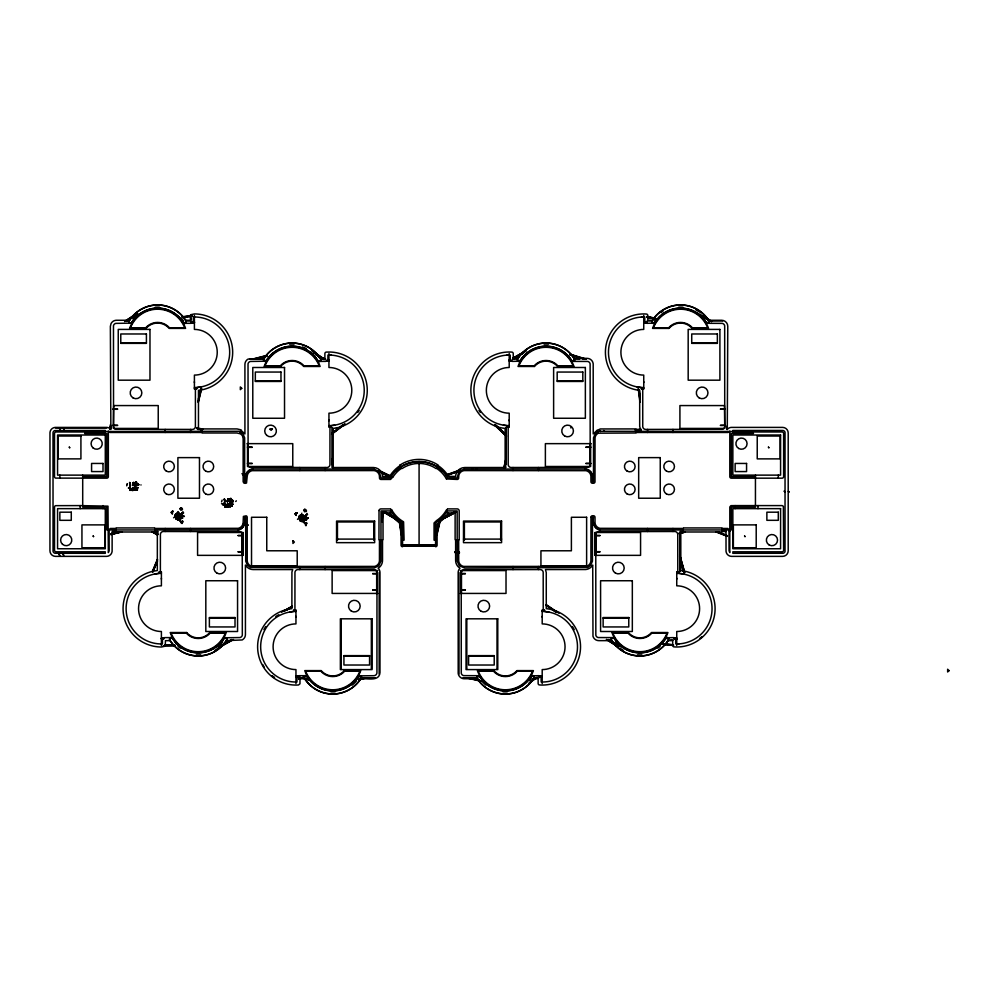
<?xml version="1.0" encoding="UTF-8"?>
<svg xmlns="http://www.w3.org/2000/svg" width="999" height="999" viewBox="0 0 999 999"><rect width="100%" height="100%" fill="white"/><g stroke="black" fill="none" stroke-linecap="round" stroke-linejoin="round"><path stroke-width="1.5" d="M301.611 515.159L301.036 514.835M136.651 482.18C135.739 485.576 136.875 483.541 135.939 481.618M171.603 512.962L171.953 511.538L171.304 512.212M177.934 513.311L178.571 513.461L177.522 514.16M182.193 509.777L182.467 509.09M231.293 499.275L230.707 500.199L231.356 500.337M295.229 513.823L296.328 515.472M306.119 511.388L306.056 510.564M332.267 427.797L332.342 465.034L332.43 427.872M379.158 673.975L379.17 572.577M134.553 485.139C138.411 484.765 135.577 482.529 135.689 483.691M182.23 518.231L182.218 514.198L182.517 515.222M227.784 500.724C229.62 499.463 230.607 499.338 231.556 499.388M299.95 520.729L298.863 517.107M306.206 519.842L306.056 516.008L306.456 516.833M177.859 517.132L177.922 516.221M223.701 503.821C223.551 505.556 222.977 504.033 223.813 504.745M230.632 500.174L230.22 498.776L230.919 498.726M82.705 475.124L82.705 507.117L106.818 507.117L106.818 529.97L237.799 529.932C243.956 529.233 245.479 522.44 244.668 517.27L245.679 517.27L245.717 561.176L247.415 565.259L250.387 567.469L374.126 568.006L378.758 565.809L380.956 561.176L380.994 510.926L390.534 510.926L395.741 517.757L402.572 522.964L402.572 546.715A1.523 1.523 0 0 1 401.061 545.342L401.049 523.826L399.837 523.089A34.528 34.528 0 0 1 390.409 513.661L390.859 509.44L391.67 509.915M755.444 476.648L731.33 476.648L731.33 433.491L753.496 433.491L750.749 431.531L598.888 431.281L595.217 433.741L593.518 437.824L593.481 481.73L592.469 481.73L592.432 475.911L591.183 472.415L588.436 469.93L584.852 469.031L464.023 469.068L458.878 471.815L457.155 477.922L447.614 477.922C436.076 456.431 402.048 456.381 390.534 477.922L380.994 477.922L379.27 471.815L374.126 469.068L253.296 469.031L249.713 469.93L246.965 472.415L245.717 475.911L245.679 481.73L244.668 481.73L244.63 437.824L242.944 433.741L239.261 431.281L87.4 431.531L84.653 433.491L106.818 433.491L106.818 476.648L82.705 476.648M181.069 508.641L181.905 508.841L181.506 508.254M305.032 510.826L305.332 509.915L305.457 511.013M130.22 490.197L133.067 490.209M176.648 517.844L177.123 517.02M227.422 507.255L225.724 506.031L227.61 507.155L224.812 506.655L228.971 506.518L229.67 503.883M173.102 511.313L171.641 511.85L172.839 511.263M228.047 506.031C231.593 506.068 232.755 507.155 231.169 503.758M295.966 514.373L296.166 515.309M296.466 512.986C298.601 513.099 293.631 513.861 295.841 513.998M181.693 516.296L181.718 516.995M304.108 515.959C300.637 515.721 306.256 516.121 305.632 517.907M128.347 488.036L129.021 488.149M176.873 517.832L176.361 516.858M178.434 520.217L177.535 519.455M242.757 535.914L242.757 535.177M242.757 552.172L242.757 551.423M247.59 447.577L247.59 446.828M247.59 463.823L247.59 463.086M301.411 517.569L300.162 519.755L301.011 521.153M590.559 447.577L590.559 446.828M590.559 463.823L590.559 463.086M595.392 535.914L595.392 535.177M595.392 552.172L595.392 551.423M129.758 482.467L130.12 485.152M180.719 517.357L180.594 518.269M300.187 516.62L299.288 517.482L300.175 515.646M299.75 516.858C299.575 514.847 299.338 516.171 300.387 516.533M304.895 519.655L304.433 520.154M137.038 485.564L136.863 484.54M177.497 517.594L177.522 517.957M230.944 498.326C229.845 499.25 232.43 499.612 231.78 501.998M301.436 519.218L301.461 519.567M136.239 483.616C134.778 482.355 137.737 484.615 135.876 483.778M233.229 501.51C232.442 499.912 233.379 502.572 232.143 500.274M135.789 483.828C135.302 482.017 134.828 484.328 136.201 481.893M137.1 484.403L137.412 485.164L136.151 483.941M141.009 484.852L140.971 485.039M175.312 515.534C176.548 514.36 174.563 513.786 176.448 514.91M230.432 500.124L231.406 499.213M229.295 501.56C231.094 500.736 231.693 502.097 232.155 500.599M299.975 516.096C300.037 514.835 298.464 517.482 300.1 520.691M129.957 485.002L129.595 482.554L130.145 483.004M135.127 483.354C134.316 481.818 137.487 482.954 136.339 482.38M178.047 518.406L177.685 516.883M230.357 498.414L229.957 499.7L228.796 499.862M302.16 520.229L301.611 518.493M133.017 484.79L132.355 485.352L133.179 485.152M136.413 487.537C136.576 491.67 138.087 485.826 136.963 488.511C139.148 485.439 136.688 490.322 134.765 490.109M179.808 518.918L179.583 520.304L179.083 519.542M227.909 501.436L227.035 501.635L227.922 501.573M231.78 505.993C231.556 505.169 231.718 503.946 232.742 504.033M136.114 489.922C137.937 487.487 136.451 491.458 137.238 487.949M137.063 489.722L137.075 489.085L137.512 489.81M176.174 515.634C174.001 518.369 178.134 519.555 176.099 518.656M232.03 505.744C230.657 503.621 232.055 507.642 232.043 505.681M301.461 521.441L300.524 520.779L300.899 519.917M305.507 517.519C303.296 514.373 301.398 514.722 305.482 516.82M136.176 482.305L135.427 483.553L136.314 482.954M178.634 516.458L179.62 518.044M303.958 520.579L302.572 518.069M137.088 487.649C135.764 489.06 139.46 486.725 136.975 488.211M181.955 515.496L182.28 514.497M305.894 517.107L306.081 515.721M175.924 515.659C175.062 513.973 179.733 512.462 181.543 515.209M296.541 513.099L295.891 513.798L296.79 512.962M299.375 516.296L299.937 515.634M299.887 516.221L299.375 515.834L300.337 518.781M176.96 516.683L177.685 515.596L177.66 516.533M229.67 505.144L230.357 503.009M305.794 510.701L306.406 510.477M300.587 519.28C300.774 518.968 300.836 518.893 301.049 519.23M136.214 487.412C137.487 491.446 131.718 490.709 129.845 488.673M175.499 515.247L176.049 515.584L176.011 514.273M175.911 516.096L175.812 516.808M230.956 503.846L230.519 506.543L227.21 505.993M299.588 517.27L299.75 516.458L299.663 517.257M135.315 483.516L134.977 482.767M136.613 484.378L136.014 485.027M137.825 483.953C139.885 484.44 137.7 486.6 137.387 483.891M230.195 498.876L229.708 499.2M231.356 500.799L232.705 501.898L233.329 500.849M232.58 501.086L232.617 501.948L231.418 499.812M135.352 485.127L133.891 482.604M135.077 483.528C136.438 480.706 136.151 484.59 135.315 482.742M177.223 517.632L177.073 516.833M300.037 520.279L301.011 518.456M174.75 515.584L175.25 516.97M227.322 501.685L227.185 501.236M231.593 505.119L232.08 505.993M175.874 516.208L176.061 516.333M130.045 490.422C130.157 489.11 134.353 491.371 131.918 490.109C133.541 491.858 136.276 486.875 134.89 489.373M178.809 516.995L178.571 517.482M137.537 484.565L137.425 484.178M176.361 518.706L177.934 519.555M300.262 520.704C299.962 518.144 301.161 522.427 301.311 520.204M303.733 521.49C302.734 522.964 303.097 519.393 303.883 520.879M231.681 501.298L233.404 501.186M509.165 360.839L509.228 359.927M509.165 420.754L509.228 419.842M542.182 617.157L542.232 616.333M542.182 677.072L539.785 676.922L542.17 677.16L542.232 676.248M643.731 382.58L643.781 381.755M676.723 579.158L676.773 578.246M676.723 638.985L674.337 638.848L676.723 639.073L676.773 638.161L674.387 638.024M137.3 489.91L136.863 488.698L136.663 489.485M229.258 506.118L230.27 506.63L231.393 505.257M231.019 505.669L231.194 504.045M180.494 518.543L181.481 517.882M305.419 519.492L305.432 520.304M305.756 516.383L305.769 516.121M176.885 518.244L177.41 518.993M300.824 519.867L301.024 520.754M230.869 498.863L229.845 499.712L231.643 499.5M133.941 488.424L133.217 488.523M223.501 504.932L223.289 504.145M228.783 504.42L227.959 504.945M176.211 514.547C174.051 514.385 176.636 514.31 176.998 513.461M382.068 515.384L382.305 512.3M382.08 518.806L382.592 512.325M382.08 521.853L382.804 512.4M137.338 489.56L136.376 489.323M171.428 512.862L173.214 511.563L172.402 511.313M295.791 513.199L295.217 513.986M130.881 488.936C135.627 489.098 128.309 489.31 129.77 485.951M172.278 513.124L172.39 513.861M180.619 508.441L181.206 509.265M229.77 505.282L225.374 505.107L224.563 502.022M295.954 515.034L295.667 514.697M304.52 511.063L304.033 509.852L304.87 510.427M185.414 320.979L191.009 321.029L191.271 317.969M176.598 519.105L177.847 519.83L177.11 519.393M301.248 521.016L301.586 521.578L301.286 520.829M172.702 511.65L171.341 512.587M176.411 519.055L176.548 517.994M182.168 509.552L182.08 508.416L180.694 508.578M181.93 515.209L181.843 514.497M296.453 513.074L295.404 513.936L297.04 512.924M134.94 488.723L135.964 487.624M230.232 504.62L230.232 503.009M134.753 484.665C135.327 482.405 132.255 485.139 133.854 483.479M181.531 514.897L178.184 513.286M303.072 520.941L302.847 521.74L302.809 520.829M231.593 500.974C233.042 501.073 232.829 501.698 232.73 500.549M176.261 513.761C175.911 515.409 176.91 512.499 175.799 514.56M182.068 512.787L183.554 512.837M307.492 514.535L305.819 514.697M221.516 503.721L222.677 503.821L222.602 504.895M171.903 512.387L172.34 511.863M231.756 504.62L232.767 504.22L231.518 504.433M137.575 485.152C138.636 483.116 138.699 486.351 137.687 484.178M137.275 485.264L138.062 484.315L137.2 484.89M134.665 484.303L133.441 482.592L132.58 484.078M134.141 482.792L134.565 483.728L134.977 482.629M229.308 501.373L228.858 499.275L227.31 500.511M229.72 499.063L229.857 499.999M132.567 487.487C134.615 488.523 132.742 488.099 134.453 487.012M228.696 503.896L228.509 504.657L228.946 503.946M173.601 517.807L174.588 516.97M137.3 489.897L136.476 489.023M176.111 513.873L175.499 514.81L175.799 513.861M136.064 482.142L135.452 482.442M229.832 499.363L230.007 498.988M302.947 515.921L303.521 515.971M175.474 515.859L175.849 514.66M299.862 517.282L299.6 516.62M301.86 520.292L301.76 520.791M138.461 484.777L137.85 485.339L138.761 484.815M233.042 501.573L233.042 500.474M182.03 518.194L181.356 518.406L182.155 517.957M305.444 519.98L306.206 519.917M179.845 519.355L178.896 518.306L179.271 519.293M231.144 504.258L231.531 504.37M134.603 484.478C134.066 483.591 132.417 482.517 134.64 482.942M229.508 506.543L224.787 506.855L227.76 506.668M303.147 521.59L303.009 521.153M304.633 510.189L305.157 510.726L304.57 510.139M177.123 518.094L177.897 520.017M231.031 500.649C230.519 502.634 232.18 498.588 230.919 500.324M181.606 518.531L181.731 517.669M305.282 519.755L305.744 519.355M176.873 517.669L176.923 517.345M183.466 512.962C181.955 512.325 184.715 512.687 181.893 513.086M227.909 499.75L230.744 499.363M174.975 515.709L175.312 516.121M228.434 498.913L227.66 499.5M133.541 483.279L134.403 484.203M227.61 499.712L229.283 500.861L228.858 498.901M230.644 499.25C230.457 500.174 232.33 500.499 230.719 499.625M177.31 517.057L177.697 515.759M300.849 518.618L300.299 518.606M229.395 500.736L228.147 499.75L228.696 499.35M304.957 522.927L306.019 524.313M171.503 512.187L172.178 511.913M227.472 501.748L227.435 501.273M109.69 429.183L110.414 424.612M109.902 429.308L110.502 425.911M110.177 429.358L110.702 426.423M110.427 429.308L111.051 426.248M180.869 521.266L181.581 522.914L182.392 522.502M296.079 513.299L295.504 513.811L295.904 513.211M182.005 508.691L181.368 507.942M127.373 483.691L126.698 485.839M222.115 500.124L221.578 501.885M229.508 501.048L228.009 498.888M722.714 321.004L708.116 321.054M130.095 490.272L132.455 490.322M135.627 484.965L135.614 484.215M179.795 517.994L180.232 518.918M225.662 505.981L226.361 506.318L225.162 506.743M303.846 521.328L304.433 521.428M136.513 487.749L136.713 488.648M135.477 482.355L135.402 482.904M177.198 517.232L177.335 516.645M177.797 516.545L177.922 515.909M301.86 517.532L301.86 517.844M179.283 519.817L178.821 519.343M300.724 514.922L301.074 515.309M132.967 485.214L132.567 484.652L132.73 485.327M137.874 484.527L137.587 483.841M230.844 506.343L231.206 504.308M134.291 487.849L133.741 488.224L134.403 487.212M132.53 490.172L130.931 489.547M227.422 507.217L226.436 506.468L227.21 506.58M181.768 518.181L181.768 517.819M305.881 525.761L306.243 525.474M224.7 501.423L224.488 499.55M136.426 488.061L136.276 489.235M180.295 518.643L180.382 518.156M227.66 505.706L228.296 505.669L224.55 505.019L227.672 505.144L224.675 505.057L226.636 506.643M138.187 485.227L137.113 484.765M138.549 484.69L138.174 484.565M231.518 505.132L231.169 504.495M436.95 531.593L439.348 521.216M437.187 531.58L439.585 521.216M437.05 533.429L439.86 521.278M436.938 534.915L440.072 521.391M177.123 516.633L177.397 515.884M301.336 514.997L300.724 514.822M301.061 518.256L301.336 517.507M177.46 517.057L177.622 515.984M229.62 505.806L229.733 504.008M231.481 500.711L230.657 501.498L231.244 500.424M301.398 518.668L301.498 517.382M198.376 398.988L200.936 388.424M198.227 400.624L201.149 388.536M198.139 402.197L201.423 388.599M198.376 402.185L201.698 388.399M419.842 545.017L420.167 544.867M503.808 467.644L505.981 458.653M504.008 467.782L506.118 459.078M504.283 467.844L506.143 460.139M504.52 467.807L505.993 461.725M137.163 489.772L136.651 488.823L135.389 490.347M304.395 509.465L305.669 509.965M224.613 501.835L224.226 502.772M176.848 516.845L177.06 516.221M300.786 518.469L300.999 517.844M133.841 483.329L134.303 482.979M228.883 500.561L229.196 499.438L227.784 499.425M179.658 520.242L179.87 519.193M303.596 520.904L302.947 520.791M175.799 516.133L175.836 514.81L175.724 515.759M178.309 514.06L179.158 513.998M181.194 509.19L181.918 508.866M229.345 499.862L228.684 499.75M231.543 502.097L231.318 500.998M303.334 515.721L302.285 515.397L303.559 515.447M178.159 519.83L177.235 518.231M301.998 521.078L302.272 521.503M180.482 517.32L179.832 516.408M231.131 500.849L230.757 501.448M126.948 484.677L127.21 483.966M178.958 518.706L178.359 517.757M138.299 484.665L137.7 485.189L138.124 484.627M295.891 513.798L296.728 513.149M228.022 499.3C226.661 499.1 231.531 499.5 228.896 500.037M135.652 482.829L136.151 483.516M179.845 509.053L180.132 509.428M230.419 499.438L230.357 499.987M304.183 511.138L304.283 510.776M176.611 513.311L178.883 514.26M229.807 501.585L230.245 500.974M232.355 501.51L232.555 500.599M182.854 518.006L182.317 517.232M306.643 519.555L306.331 518.943L306.793 519.63M171.666 512.2L172.34 511.95M295.442 513.861L296.141 513.136M136.426 482.604L136.351 483.004M177.148 517.12L176.511 518.094M300.399 519.368L300.861 518.956M129.758 323.276L131.443 323.127L133.029 320.916A30.082 30.082 0 0 1 180.569 318.868L183.604 323.027A1.648 1.648 0 0 0 185.277 323.339L186.351 321.853L185.689 320.267M154.508 574.05L158.716 573.389A2.535 2.535 0 0 0 160.377 571.003L160.402 534.24A3.047 3.047 0 0 1 163.137 531.505L240.222 531.618A3.047 3.047 0 0 1 242.245 533.653L242.32 635.152A3.047 3.047 0 0 1 239.935 637.549L224.95 637.774L221.254 642.17A30.207 30.207 0 0 1 175.175 642.17L172.577 638.636A2.547 2.547 0 0 0 170.479 637.599L169.455 639.073L170.105 640.646M334.702 425.149L331.73 425.574A2.535 2.535 0 0 0 329.97 427.997L329.945 464.76A3.047 3.047 0 0 1 327.222 467.495L250.125 467.382A3.047 3.047 0 0 1 248.102 465.347L248.027 363.848A3.047 3.047 0 0 1 250.424 361.451L265.397 361.226L269.106 356.83A30.207 30.207 0 0 1 315.172 356.83L317.769 360.364A2.547 2.547 0 0 0 319.88 361.401L320.891 359.927L320.242 358.354M305.444 509.877L304.707 509.328M360.589 675.724L358.903 675.873L357.317 678.084A30.082 30.082 0 0 1 309.79 680.132L306.743 675.973A1.648 1.648 0 0 0 305.07 675.661L304.008 677.147L304.658 678.733M506.893 355.12L510.214 355.07L510.252 359.278A2.535 2.535 0 0 0 512.574 361.388L519.268 361.226L522.976 356.83A30.207 30.207 0 0 1 569.043 356.83L571.64 360.364A2.547 2.547 0 0 0 573.738 361.401L574.762 359.927L574.113 358.354M542.195 611.45A35.29 35.29 0 0 1 577.484 647.252A35.29 35.29 0 0 1 541.183 682.017L541.096 677.559A2.547 2.547 0 0 0 538.648 675.686L532.13 675.861L528.421 680.257A30.207 30.207 0 0 1 482.355 680.244L479.77 676.723A2.547 2.547 0 0 0 477.659 675.686L476.635 677.147L477.297 678.733M641.445 317.045L644.767 316.983L644.805 321.203A2.535 2.535 0 0 0 647.127 323.314L653.808 323.139L657.529 318.743A30.207 30.207 0 0 1 703.596 318.756L706.181 322.277A2.547 2.547 0 0 0 708.291 323.314L709.315 321.853L708.653 320.267M679.058 643.88L675.736 643.93L675.699 639.722A2.535 2.535 0 0 0 673.376 637.612L666.683 637.774L662.974 642.17A30.207 30.207 0 0 1 616.895 642.17L614.31 638.636A2.547 2.547 0 0 0 612.2 637.599L611.188 639.073L611.838 640.646M136.339 484.577L135.065 485.164M133.529 482.992L133.416 482.779M181.131 509.478L181.269 508.741M133.404 484.153L133.804 483.429M228.134 500.586L228.284 500.037M300.899 518.294L301.174 517.607M177.273 513.311L176.573 513.923M300.249 520.629L299.825 519.967M302.822 515.871L303.246 515.996M136.401 489.572L136.676 488.798M177.435 513.461L176.711 513.361M130.944 488.848L132.567 489.085M136.001 482.942L135.277 483.204M135.914 484.702L136.214 483.991M181.069 509.365L180.931 510.377M230.944 499.001L229.608 499.837L228.621 499.025M305.095 511.301L304.87 512M186.039 322.752L186.239 321.216M183.004 512.912L182.904 511.725M169.768 638.161L169.555 639.71M320.592 360.839L320.791 359.29M304.308 676.248L304.108 677.784M574.45 360.839L574.662 359.29M476.948 676.248L476.735 677.784M709.003 322.752L709.215 321.216M611.488 638.161L611.288 639.71M137.737 487.874L136.963 487.862M297.49 519.38L298.314 518.606M152.298 571.653L157.43 559.278M152.485 571.803L157.542 559.615M152.747 571.903L157.367 560.764M152.972 571.928L157.555 560.914M177.872 514.46L178.496 513.449M296.004 513.374L296.903 513.261L295.617 513.748M137.55 487.549L137.338 487.899M172.228 513.698L172.203 512.912M171.591 513.074L172.028 513.561L172.04 512.762M231.381 501.985L231.506 501.348M177.06 516.046L176.811 516.321M300.999 517.657L300.749 517.944M177.947 519.255L177.847 519.905M183.354 512.787L182.854 512.824M306.056 514.76L307.392 514.647L306.843 513.336M179.046 514.373L179.895 514.423L178.921 513.611M133.242 483.029L134.253 482.567M299.675 517.907L300.112 517.245M133.217 483.116L133.704 482.48M231.693 504.295L231.968 504.108M227.46 504.02L228.684 504.857M135.052 489.011L134.565 489.747M229.782 505.432L229.308 506.181M177.672 511.863L177.984 511.588M301.611 513.486L301.873 513.236M182.255 517.832L182.392 516.92M302.809 515.447L302.36 516.008M300.424 520.117L300.349 520.342M176.261 515.009L175.25 515.472L175.762 514.51M299.238 516.733L299.812 516.508M229.295 500.162L229.283 499.413M172.502 513.299L171.728 513.086M129.795 487.062L129.833 486.026M175.974 516.833L176.498 517.107M304.857 677.996L299.388 678.159M132.817 483.641L133.491 483.491M176.96 515.084L175.574 515.634L175.337 514.897M300.037 515.484C298.689 516.221 301.885 516.046 300.037 515.784M392.907 476.935L390.534 479.445L380.994 479.445A1.523 1.523 0 0 1 379.533 478.359L379.358 475.462A6.094 6.094 0 0 0 373.976 470.591L252.11 470.679A6.094 6.094 0 0 0 247.24 476.061L246.528 482.992A3.009 3.009 0 0 1 243.818 482.992L243.144 481.73L243.144 438.611L242.42 435.701L240.172 433.354L241.096 430.382L244.917 433.941L244.917 364.46A6.106 6.106 0 0 1 248.164 359.053L264.186 358.354A33.254 33.254 0 0 1 320.092 358.354L324.887 358.354L324.887 353.546A1.523 1.523 0 0 1 326.236 352.098L330.194 352.023A38.337 38.337 0 0 1 336.438 427.934M226.373 505.369L224.9 505.244M336.438 427.934L333.017 428.446L333.017 464.485L332.192 467.507L373.376 467.507A9.141 9.141 0 0 1 382.33 474.8L382.505 476.398L389.672 476.398L390.409 475.174A34.528 34.528 0 0 1 399.962 465.671L401.536 468.294L399.101 470.092A31.444 31.444 0 0 0 392.969 476.985M133.629 489.31L131.693 489.06L132.642 488.773M228.833 499.413L229.046 499.512M299.313 517.195L299.688 516.433M299.9 516.058L299.425 515.921M134.191 484.527L134.515 484.852M228.921 500.949L229.258 501.273M135.127 484.69L135.876 484.577M227.198 500.724L227.922 499.725M228.821 506.293L228.159 506.668M129.008 321.066L130.02 319.48A33.379 33.379 0 0 1 185.177 319.493L186.176 321.066M263.549 359.141L264.573 357.555A33.379 33.379 0 0 1 319.73 357.58L320.729 359.141M226.798 639.86L225.786 641.445A33.379 33.379 0 0 1 170.617 641.42L169.618 639.86M361.351 677.934L360.327 679.52A33.379 33.379 0 0 1 305.17 679.507L304.171 677.934M180.969 507.792L181.144 508.304M301.973 514.872L301.973 515.571M301.81 515.209L302.447 514.985M517.42 359.141L519.093 356.618A33.379 33.379 0 0 1 574.512 359.003M651.972 321.066L653.646 318.531A33.379 33.379 0 0 1 709.065 320.916M533.978 677.934L532.305 680.469A33.379 33.379 0 0 1 476.885 678.084M668.531 639.86L666.845 642.382A33.379 33.379 0 0 1 611.438 639.997M135.976 489.81L135.027 490.01M230.719 506.243L229.795 506.768M181.893 508.566L182.43 509.29M228.933 499.15L228.047 499.1M304.071 519.792L304.32 519.468M230.919 501.098L229.633 501.098M176.611 517.669L177.035 517.507M305.045 519.992L303.883 520.017M229.033 500.199L228.709 499.512M177.71 514.098L178.122 513.311M232.655 504.058L231.993 504.12M175.524 515.559L175.874 514.885M134.166 484.028L134.453 483.591M136.164 489.747L135.689 490.159M230.894 506.181L230.294 506.593M538.761 678.159L533.304 677.996M231.843 504.208L232.592 504.333M180.794 518.656L181.231 518.294M398.226 468.419L400.262 466.233M398.314 468.556L400.349 466.383M176.811 513.961L176.91 514.21M178.809 515.022L179.495 514.085M301.448 521.203L302.123 521.341M661.201 312.675L663.336 310.589M129.608 488.598L130.394 488.424L129.683 487.175M183.317 512.562L182.13 512.737M177.697 518.593L177.984 519.492M131.156 488.873L131.88 489.06M178.284 514.885L179.695 514.098L180.107 514.71M332.38 432.854L343.156 424.625M332.467 433.079L343.519 424.637M331.705 434.016L344.88 423.951M331.631 434.353L344.967 424.175M181.256 508.941L180.257 508.316M304.683 510.626L304.807 510.264M182.168 523.488L181.306 523.189M306.106 525.112L305.232 524.812M228.122 500.312L228.833 500.412M306.493 511.138L305.644 510.314M133.279 482.467L134.216 483.254M531.88 680.282L535.651 677.684M530.756 681.33L535.839 677.834M529.707 682.392L536.95 677.409M528.671 683.378L537.287 677.459M133.991 488.249L134.665 487.824M179.333 514.31L178.596 514.785L180.17 514.335M131.618 490.01L131.019 490.072M179.37 514.585L179.895 513.861L178.584 515.072M230.569 503.996L230.394 503.359M124.675 321.416L136.851 313.474M124.638 321.528L136.813 313.599M125.936 320.966L135.926 314.448M126.086 321.203L134.865 315.472M126.261 321.353L134.94 315.696M126.386 321.378L133.691 316.621M180.407 508.691L180.869 508.641M303.296 516.446L303.696 515.709M302.535 516.321L303.271 515.921M302.522 516.683L303.409 515.784M175.125 516.483L176.011 519.105M458.416 540.059L459.19 539.61L459.19 510.926A2.035 2.035 0 0 0 457.355 508.903L447.639 508.891L447.077 509.965A3.297 3.297 0 0 0 448.351 513.636L448.763 512.949L455.119 512.949L455.119 539.61L455.894 540.059M304.158 516.321L304.283 517.145M226.86 506.518L227.098 506.58M219.693 646.303L231.855 639.51M218.644 647.265L232.03 639.685M281.493 612.225L292.02 606.256M218.781 647.502L232.168 639.934M284.141 610.988L292.183 606.43M218.669 647.827L233.529 639.522M284.278 611.238L292.32 606.668M287.038 609.939L292.382 606.905M512.912 358.142L526.036 350.736M512.874 358.266L526.161 350.774M512.937 358.491L525.012 351.673M513.074 358.741L523.838 352.659M513.236 358.903L522.589 353.634M134.853 488.836L133.129 489.31M226.436 506.468L225.262 506.518M443.781 517.494L454.308 512.112L443.731 517.619M442.457 518.518L455.631 511.788M442.582 518.768L456.043 511.9M441.433 519.617L456.093 512.125M441.558 519.655L456.043 512.25M232.08 504.32L232.842 504.295M133.292 487.774L133.604 487.737M228.034 504.195L227.397 504.17M180.307 514.922L181.319 515.746M133.242 483.603L133.978 483.828M305.394 517.907L304.583 516.508L303.596 516.845M130.519 490.097L131.88 490.159M135.889 483.891L136.763 484.278M133.891 490.209L134.44 489.897L133.429 490.234M299.225 517.02L300.899 516.695M445.766 475.087L460.664 469.717M446.128 475.199L459.602 470.429M447.215 475.112L459.702 470.691M447.365 475.299L457.018 471.89M298.551 678.845L301.748 677.772M298.689 679.045L302.972 677.597M298.826 679.083L303.109 677.647M131.431 489.048L130.657 489.035M224.975 504.982L226.224 505.432L225.25 505.019M570.891 427.984L570.891 427.322M680.394 532.529L683.191 531.668M679.17 533.004L683.353 531.718M679.32 533.191L683.503 531.905M679.407 533.466L684.527 531.88M679.382 533.703L684.964 531.992M679.27 533.828L684.852 532.117M182.33 513.024L182.967 512.837M227.934 505.369L228.097 505.556M236.363 500.836L235.702 501.473M180.532 514.635L179.882 514.423M303.596 516.271L304.47 516.246M708.528 323.189L706.705 323.127L705.119 320.916A30.082 30.082 0 0 0 654.857 322.665A1.648 1.648 0 0 1 652.584 323.189M573.988 361.276L572.152 361.213L570.566 359.003A30.082 30.082 0 0 0 520.304 360.739A1.648 1.648 0 0 1 518.031 361.276M225.749 506.505L226.149 506.256M611.962 637.724L613.798 637.787L615.384 639.997A30.082 30.082 0 0 0 665.646 638.261A1.648 1.648 0 0 1 667.919 637.724M182.48 513.236L183.217 512.849M251.736 359.278L266.82 355.419M253.222 359.128L266.933 355.619M253.596 359.328L267.008 355.894M254.895 359.228L266.933 356.243M359.752 678.671L364.373 677.647M358.466 679.295L364.485 677.846M358.529 679.57L366.059 677.759M358.454 679.919L367.495 677.747M111.975 533.366L116.321 532.317M111.888 533.466L117.907 532.03M110.752 533.978L119.468 531.88M110.827 534.253L120.991 531.805M110.814 534.49L120.979 532.042M110.727 534.602L122.353 531.805M180.057 514.647L179.408 513.923M179.845 519.78L180.494 519.805M477.559 675.724L479.245 675.873L480.831 678.084A30.082 30.082 0 0 0 531.093 676.335A1.648 1.648 0 0 1 533.229 675.724M225.549 505.506L224.513 504.97M231.918 500.786L232.155 500.986M307.168 517.732L308.341 518.119M307.155 517.682L308.142 517.932M180.245 514.223L181.356 516.745M201.286 386.863L197.09 387.525A2.535 2.535 0 0 0 195.417 389.91L195.404 426.685A3.047 3.047 0 0 1 192.67 429.42L115.584 429.295A3.047 3.047 0 0 1 113.549 427.272L113.474 325.774A3.047 3.047 0 0 1 115.872 323.376L130.844 323.139L134.553 318.756A30.207 30.207 0 0 1 180.619 318.743L183.217 322.277A2.547 2.547 0 0 0 185.327 323.314L191.021 323.314A2.535 2.535 0 0 0 193.344 321.203L193.381 316.983L194.405 316.97A35.29 35.29 0 0 1 229.683 352.26A35.29 35.29 0 0 1 194.405 387.55M296.328 512.937L296.616 512.974M290.197 611.925L293.169 611.5A2.535 2.535 0 0 0 294.93 609.09L294.955 572.315A3.047 3.047 0 0 1 297.677 569.58L374.775 569.705A3.047 3.047 0 0 1 376.935 572.652M133.504 488.948L132.667 489.06L133.604 489.26M182.717 316.745L192.045 315.484M181.568 317.12L191.746 315.746M182.705 317.257L191.783 316.034M182.817 317.47L192.033 316.321M179.47 513.498L178.684 513.836M635.252 429.907L641.158 429.358M635.352 430.119L641.246 429.582M638.324 430.132L641.271 429.87M194.368 321.84L191.983 321.99L194.38 321.928L194.43 322.752L190.846 322.977L194.418 322.665M190.809 322.377L194.393 322.165M190.821 322.652L194.405 322.44M326.548 360.377L328.946 360.239M326.573 360.664L328.958 360.527M326.586 360.976L328.971 360.751M161.376 638.249L163.761 638.024M161.388 638.473L163.786 638.336M161.401 638.761L163.799 638.623M163.811 638.935L161.426 638.985L161.376 638.161M295.929 676.335L299.513 676.111L295.916 676.248L295.979 677.16L298.364 677.01L295.966 677.072M295.941 676.56L299.525 676.348M295.954 676.835L299.538 676.623M304.658 516.658L304.233 516.058L304.957 516.958M322.802 359.141L325.624 359.041M720.454 409.053L725.099 408.978M720.454 425.299L725.099 425.224M585.901 447.127L590.559 447.065M585.901 463.374L590.559 463.311M735.139 505.594L730.893 505.656L729.819 506.968L729.807 552.584L729.045 550.749L728.983 529.52L727.821 528.471L722.152 528.446A3.284 3.284 0 0 1 722.152 531.493L725.998 531.493L726.036 551.398A5.594 5.594 0 0 0 731.58 556.368L782.617 556.368A5.582 5.582 0 0 0 788.199 550.861L788.199 432.992A5.582 5.582 0 0 0 782.692 427.397L731.505 427.397A5.582 5.582 0 0 0 727.284 429.433L727.771 326.273A6.094 6.094 0 0 0 721.678 320.267L708.503 320.267A33.254 33.254 0 0 0 652.609 320.267L647.814 320.267L647.802 315.484A1.523 1.523 0 0 0 646.778 314.098L645.004 313.948A38.337 38.337 0 0 0 605.669 347.864A38.337 38.337 0 0 0 636.263 389.847L639.685 390.372L639.685 426.411L640.509 429.433L636.213 429.433A3.284 3.284 0 0 1 636.213 432.48L728.071 432.48L729.807 431.181L729.807 476.648A1.523 1.523 0 0 0 731.33 478.171L782.105 478.171A1.523 1.523 0 0 0 783.628 476.648L783.628 433.491A1.523 1.523 0 0 0 782.105 431.968L732.854 431.968L732.854 430.444L782.579 430.444A2.547 2.547 0 0 1 785.039 432.255L785.039 551.523A2.535 2.535 0 0 1 783.104 553.271L732.854 553.321L732.854 551.798L782.105 551.798A1.523 1.523 0 0 0 783.628 550.274L783.378 506.268L782.105 505.594L735.139 505.594L735.139 508.641M238.099 535.476L242.757 535.414M238.099 551.723L242.757 551.66M372.652 573.563L377.297 573.488M372.652 589.81L377.297 589.735M249.987 359.078L264.523 358.978M164.66 644.967L174.8 645.017M164.872 645.279L174.887 645.242M164.872 645.554L174.887 645.529M163.224 645.878L174.8 645.754M319.88 361.401L325.574 361.388A2.535 2.535 0 0 0 327.872 359.428L327.934 355.07L331.256 355.12M80.157 505.594L55.607 505.656A1.523 1.523 0 0 0 54.52 507.117L54.52 550.274A1.523 1.523 0 0 0 56.044 551.798L105.295 551.798L105.295 553.321L55.045 553.271A2.535 2.535 0 0 1 53.047 551.273L53.009 432.742A2.535 2.535 0 0 1 54.795 430.557L105.295 430.444L105.295 431.968L56.044 431.968A1.523 1.523 0 0 0 54.52 433.491L54.52 476.648A1.523 1.523 0 0 0 55.607 478.109L106.818 478.171A1.523 1.523 0 0 0 108.342 476.648L108.342 431.181L110.077 432.48L201.935 432.48A3.284 3.284 0 0 1 201.935 429.433L197.64 429.433L198.464 426.411L198.464 390.372L201.885 389.847A38.337 38.337 0 0 0 194.405 313.923L190.559 314.747L190.334 320.267L185.539 320.267A33.254 33.254 0 0 0 129.645 320.267L116.433 320.267A6.106 6.106 0 0 0 111.076 323.514L110.365 326.373L110.864 429.433A5.582 5.582 0 0 0 106.643 427.41L55.057 427.422A5.582 5.582 0 0 0 49.975 432.517L49.95 550.786A5.582 5.582 0 0 0 55.457 556.368L106.568 556.368A5.594 5.594 0 0 0 112.113 551.398L112.15 531.493L115.996 531.493A3.284 3.284 0 0 1 115.996 528.446L110.327 528.471L109.166 529.52L109.103 550.749L108.342 552.584L107.992 506.156L80.157 505.594L80.157 508.641M170.479 637.599L164.773 637.612A2.535 2.535 0 0 0 162.45 639.722L162.412 643.93L161.401 643.955A35.29 35.29 0 0 1 126.111 608.666A35.29 35.29 0 0 1 161.401 573.376M120.779 342.869L146.416 342.869M691.733 342.869L717.369 342.869M573.101 365.834L557.867 365.834A15.859 15.859 0 0 0 534.153 365.834L518.918 365.834A29.058 29.058 0 0 1 573.089 365.846M255.332 380.944L280.969 380.944M557.18 380.944L582.817 380.944M114.048 405.569L158.229 405.569L158.229 428.421L114.048 428.421M724.1 405.569L679.919 405.569L679.919 428.421L724.1 428.421M113.049 408.978L117.582 408.978M113.049 425.224L117.582 425.224M55.494 428.034L106.593 428.034M113.362 428.421L113.674 405.569M724.787 428.421L724.475 405.569M636.863 386.863L641.058 387.525A2.535 2.535 0 0 1 642.732 389.91L642.744 426.685A3.047 3.047 0 0 0 645.479 429.42L722.564 429.295A3.047 3.047 0 0 0 724.725 426.348L724.675 325.774A3.047 3.047 0 0 0 722.277 323.376L708.291 323.314M247.078 443.643L292.769 443.643L292.769 466.496L248.601 466.496M591.071 443.643L545.379 443.643L545.379 466.496L589.547 466.496M247.602 447.065L252.135 447.065M247.602 463.311L252.135 463.311M503.446 425.149L506.418 425.574A2.535 2.535 0 0 1 508.179 427.997L508.204 464.76A3.047 3.047 0 0 0 510.926 467.495L588.024 467.382A3.047 3.047 0 0 0 590.184 464.423L590.122 363.848A3.047 3.047 0 0 0 587.724 361.451L573.738 361.401M446.478 478.983A31.444 31.444 0 0 0 439.036 470.129L436.613 468.294L438.199 465.671A34.528 34.528 0 0 1 447.739 475.174L448.476 476.398L455.644 476.398L455.819 474.8A9.141 9.141 0 0 1 464.772 467.52L505.956 467.507L505.132 464.485L505.132 428.446L501.71 427.934A38.337 38.337 0 0 1 471.116 385.951A38.337 38.337 0 0 1 510.439 352.023L511.938 352.11A1.523 1.523 0 0 1 513.236 353.396L513.261 358.354L518.056 358.354A33.254 33.254 0 0 1 573.963 358.354L587.125 358.354A6.106 6.106 0 0 1 593.194 363.761L593.231 433.941L597.052 430.382L597.976 433.354L596.79 434.265A6.094 6.094 0 0 0 595.042 437.974L595.004 481.73A1.523 1.523 0 0 1 593.631 483.241L592.32 483.241A1.523 1.523 0 0 1 590.946 481.73L590.909 476.061A6.094 6.094 0 0 0 586.038 470.679L464.173 470.591A6.094 6.094 0 0 0 458.791 475.462L458.616 478.359A1.523 1.523 0 0 1 457.155 479.445L446.478 478.933M435.576 540.122L434.053 540.122L434.053 522.964L436.563 520.591A31.444 31.444 0 0 0 446.478 509.915L447.29 509.44L446.953 511.251L447.964 513.311L445.804 516.271A34.528 34.528 0 0 1 438.311 523.089L437.1 523.826L437.087 545.342A1.523 1.523 0 0 1 435.576 546.715L435.576 522.964L442.407 517.757L447.614 510.926L457.155 510.926L457.192 561.176L459.39 565.809L464.772 568.044L587.762 567.469L590.734 565.259L592.432 561.176L592.469 517.27L593.481 517.27C592.669 522.44 594.193 529.233 600.349 529.932L731.33 529.97L731.33 507.117L755.444 507.117L755.444 475.124M683.641 574.05L679.432 573.389A2.535 2.535 0 0 1 677.772 571.003L677.747 534.24A3.047 3.047 0 0 0 675.012 531.505L597.926 531.618A3.047 3.047 0 0 0 595.766 534.577L595.829 635.152A3.047 3.047 0 0 0 598.214 637.549L612.2 637.599M241.746 532.504L197.577 532.504L197.577 555.357L243.269 555.357L243.144 532.504M596.403 532.504L640.571 532.504L640.571 555.357L594.88 555.357M595.392 535.414L599.937 535.414M336.563 539.098L374.65 539.098M463.499 539.098L501.585 539.098M402.572 540.122L404.096 540.122L403.584 521.828A31.444 31.444 0 0 1 391.733 509.902M402.722 544.967L435.427 544.967M402.572 545.192L435.576 545.192M435.976 545.791L402.172 545.791L436.076 545.929M595.392 551.66L599.937 551.66M549.088 612.137L544.88 611.475A2.535 2.535 0 0 1 543.219 609.09L543.194 572.315A3.047 3.047 0 0 0 540.471 569.58L463.374 569.705A3.047 3.047 0 0 0 461.213 572.652L461.276 673.226A3.047 3.047 0 0 0 463.673 675.624L477.659 675.686M377.822 570.579L332.13 570.579L332.13 593.431L377.822 593.431M460.327 570.579L506.018 570.579L506.018 593.431L460.327 593.431M460.851 573.488L465.384 573.488M460.851 589.735L465.384 589.735M209.378 618.056L235.015 618.056M603.134 618.056L628.771 618.056M343.931 656.131L369.568 656.131M468.581 656.131L494.218 656.131M113.049 409.265L117.57 409.29M113.049 425.512L117.57 425.537M247.602 447.34L252.123 447.377M247.602 463.586L252.123 463.623M595.392 535.689L599.912 535.726M595.392 551.935L599.912 551.972M460.851 573.776L465.372 573.801M460.851 590.022L465.372 590.047M720.466 409.228L725.099 409.265M720.466 425.474L725.099 425.512M585.926 447.302L590.559 447.34M585.926 463.548L590.559 463.586M238.124 535.651L242.757 535.689M238.124 551.898L242.757 551.935M372.677 573.738L377.297 573.776M372.677 589.984L377.297 590.022M133.791 482.629L134.316 482.679M573.726 359.003L579.882 359.153M647.065 320.966L652.647 321.004M512.524 359.041L515.347 359.141M130.107 488.936L129.358 488.012L130.332 488.573M177.897 519.093L178.784 519.83M670.604 639.86L673.426 639.959M458.978 572.564L459.016 674.025M646.166 322.078L643.781 321.84L643.731 322.665L647.315 322.889L643.718 322.752M643.756 322.165L647.34 322.377M643.743 322.44L647.327 322.652M509.203 360.239L511.6 360.377M509.19 360.527L511.575 360.664M509.178 360.751L511.563 360.976M674.387 638.111L676.773 638.249M674.362 638.336L676.76 638.473M674.35 638.623L676.748 638.761M538.636 676.023L542.22 676.335M538.623 676.348L542.207 676.56M538.611 676.623L542.195 676.835M304.57 517.957L303.396 517.607M304.345 517.082L305.294 517.682M664.71 643.856L672.427 644.655M663.124 643.918L673.551 645.004M663.086 644.205L673.526 645.279M663.149 644.442L672.352 645.391M304.533 509.527L305.344 509.403M304.121 516.446L305.332 517.519M180.157 515.372L181.194 515.721L180.295 515.247M264.31 361.351L265.996 361.213L267.582 359.003A30.082 30.082 0 0 1 315.11 356.955L318.157 361.114A1.648 1.648 0 0 0 320.367 361.076M226.049 637.649L224.35 637.787L222.765 639.997A30.082 30.082 0 0 1 175.237 642.045L172.19 637.886A1.648 1.648 0 0 0 169.98 637.924M647.015 316.396L654.382 318.032M646.89 316.608L655.444 318.506M646.828 316.883L655.381 318.781M646.852 317.12L655.406 319.018L646.952 317.232M230.682 500.724L230.357 500.487M196.703 427.659L202.797 429.208M196.853 428.022L202.385 429.345M196.791 428.296L202.322 429.62M196.653 428.496L200.974 429.62M304.445 516.895L304.995 517.245L304.395 516.62M416.895 544.83L420.142 545.616L420.092 545.004M416.97 544.942L419.867 545.641M469.055 677.647L479.582 680.194M468.756 677.809L479.595 680.431M467.182 677.722L480.731 681.006M465.759 677.697L480.731 681.243M302.023 519.468L302.61 520.179M177.897 516.558L178.509 518.306M303.484 517.707L304.208 518.219M180.032 516.033L180.794 516.658M130.145 488.511L129.433 488.099M227.185 506.031L228.634 506.418M570.067 354.158L586.226 359.116M569.942 354.358L586.213 359.353M569.867 354.62L584.677 359.178M569.855 354.857L584.378 359.328M304.37 517.582L303.621 517.282M180.432 515.971L179.683 515.671M301.423 520.941L301.873 521.178M717.619 531.755L726.335 535.114M717.469 531.955L727.409 535.764M716.283 531.793L727.309 536.026M715.933 531.905L727.359 536.388M129.233 487.987L130.357 488.811M180.469 516.321L179.37 516.046L180.27 516.608M184.253 516.246L183.217 516.071L184.403 516.495M302.197 520.766L302.747 521.353M132.655 487.737L133.317 488.124M379.757 470.866L390.06 475.861L378.521 470.367M378.484 470.604L390.085 476.223M379.645 471.478L389.635 476.323M379.483 471.653L389.598 476.56M380.644 472.315L389.66 476.685M129.533 488.174L130.157 488.823M227.31 503.921L228.059 504.557M304.52 518.456L303.758 518.019L304.233 518.506M181.031 514.223L181.568 515.909M302.759 520.092L302.173 519.393M153.834 531.805L157.767 534.053M153.659 531.805L157.867 534.203M153.459 531.955L157.842 534.453M152.447 531.705L157.692 534.69M151.973 531.705L157.505 534.84M152.073 531.855L157.318 534.84M385.402 512.075L394.568 517.507M385.277 512.112L394.605 517.632M384.066 511.663L395.579 518.469M383.653 511.738L396.74 519.492M383.591 511.963L396.678 519.717M383.628 512.087L399.338 521.391M608.216 639.572L617.444 645.391L608.091 639.597M607.929 639.76L618.456 646.415M607.767 639.997L618.306 646.653M606.543 639.485L618.393 646.977M606.418 639.51L618.269 647.002M181.481 516.458L180.207 514.772L180.732 515.621M311.613 350.736L325 359.49M312.712 351.548L324.875 359.515M313.748 352.51L323.738 359.041M313.599 352.747L323.589 359.278M315.959 354.558L323.414 359.44M315.984 354.682L323.289 359.453M546.141 604.595L558.99 613.274M545.953 604.745L556.406 611.888M545.791 604.982L556.243 612.125M545.716 605.207L556.056 612.275M703.259 315.434L711.7 321.541M704.407 316.633L711.375 321.591M705.194 317.545L710.014 320.966M706.318 318.619L710.077 321.291M304.308 677.747L306.693 679.52M304.121 677.896L306.755 679.844M302.997 677.409L306.581 680.069M302.672 677.447L306.406 680.219M302.685 677.572L306.281 680.232M306.144 522.502L306.755 523.776M182.218 520.891L182.817 522.152M134.041 483.516L134.528 484.203M300.849 515.834L300.187 515.109M179.42 520.092L178.721 519.705M303.758 521.241L303.109 520.704M300.624 514.847L300.724 515.472M306.243 510.501L306.368 510.901M181.418 508.391L180.594 508.004M303.134 518.581L303.758 519.318M179.246 517.045L179.92 518.031M497.415 426.486L505.906 434.478M495.304 424.625L505.931 434.615M494.942 424.6L505.819 434.827M494.755 424.8L506.431 435.801M494.642 425.012L506.481 436.151M494.655 425.149L506.343 436.138M179.907 517.345L178.596 515.809M224.5 498.901L224.862 500.949M302.16 520.029L302.11 519.817M301.161 519.855L301.598 520.566M230.12 502.847L230.719 503.508M303.621 522.065L304.583 523.526M179.683 520.454L180.644 521.915M302.535 517.432L303.621 518.618M305.157 517.857L305.756 518.943M302.734 518.806L302.747 518.606M178.471 516.545L179.096 517.819M225.1 504.77L224.45 502.647M420.005 545.579L419.742 544.892M224.438 500.437L224.3 498.938M178.459 518.444L178.234 517.782L178.646 518.331M180.07 520.766L180.532 521.453M181.443 516.783L181.818 517.32M301.885 520.866L301.686 519.942M177.909 518.918L177.76 518.331M304.92 518.868L305.195 519.68M180.981 517.257L181.256 518.056M301.648 520.716L301.923 521.116M302.897 519.005L303.022 519.443M224.35 499.3L224.812 500.736M178.634 518.081L178.284 516.67M302.347 519.255L302.222 518.281M230.419 502.559L230.607 502.884M135.876 486.463L135.577 485.726M178.684 512.237L179.021 513.074M230.869 502.909L230.969 503.059M679.732 554.87L684.715 572.514M679.62 554.795L684.652 572.627M679.795 556.268L684.365 572.439M679.62 556.668L684.09 572.514M679.732 557.942L683.89 572.639M679.682 558.066L683.416 571.291M129.845 484.09L129.608 482.879M302.51 519.105L302.347 518.356M306.656 522.702L306.793 523.339M182.73 521.091L182.854 521.715M301.998 519.293L301.835 518.169L301.935 519.318M178.059 517.669L177.972 516.658M400.249 522.465L401.173 528.621L400.174 522.577M399.962 522.664L401.123 530.357M399.637 522.402L401.074 531.93M399.425 522.489L401.198 534.902M639.26 390.159L639.797 394.792M638.973 390.347L639.934 397.59M638.448 388.574L639.897 399.45M638.236 388.661L639.959 402.36M130.07 484.303L129.72 483.578M332.168 458.566L332.829 467.507M332.18 459.927L332.754 467.644M332.168 462.849L332.53 467.744M328.921 359.927L328.983 360.839M328.921 419.842L328.983 420.754M295.916 616.333L295.979 617.245M194.368 381.755L194.43 382.667M161.376 578.246L161.426 579.158M726.935 426.161L727.047 429.52M680.057 571.178L680.144 533.966L680.219 571.103M505.881 427.809L505.806 465.034L505.731 427.872M778.296 475.124L778.296 478.171M757.991 505.594L757.991 508.641M676.748 645.479L676.748 631.505A22.852 22.852 0 0 0 699.6 608.666A22.852 22.852 0 0 0 676.748 585.814L676.748 571.853A36.813 36.813 0 0 1 679.158 571.928M672.939 429.433L672.939 432.48M672.939 528.446L672.939 531.493M647.552 429.433L647.552 432.48M647.552 528.446L647.552 531.493M643.743 315.447L643.743 329.408A22.852 22.852 0 0 0 620.903 352.26A22.852 22.852 0 0 0 643.743 375.1L643.743 389.073A36.813 36.813 0 0 1 641.346 388.986M596.028 532.504L596.028 555.357M595.704 532.504L595.704 555.357M595.317 532.504L595.317 555.357M595.004 532.504L595.004 555.357M590.634 443.643L590.634 466.496M590.234 443.643L590.234 466.496M589.922 443.643L589.922 466.496M542.195 683.553L542.195 669.592A22.852 22.852 0 0 0 565.047 646.74A22.852 22.852 0 0 0 542.195 623.9L542.195 609.927A36.813 36.813 0 0 1 544.605 610.014M538.399 467.507L538.399 470.554M538.399 566.52L538.399 569.567M513.011 467.507L513.011 470.554M513.011 566.52L513.011 569.567M509.203 353.521L509.203 367.495A22.852 22.852 0 0 0 486.351 390.334A22.852 22.852 0 0 0 509.203 413.186L509.203 427.147A36.813 36.813 0 0 1 506.793 427.072M500.699 540.247L500.699 521.965L464.385 521.965L464.385 540.247M497.015 619.58L497.015 668.831M466.808 619.58L466.808 668.831M461.476 570.579L461.476 593.431M461.163 570.579L461.163 593.431M419.081 461.426L419.081 545.192M376.985 570.579L376.935 672.602A3.059 3.059 0 0 1 373.851 675.686L359.503 675.861L355.794 680.244A30.207 30.207 0 0 1 309.727 680.257L307.13 676.723A2.547 2.547 0 0 0 305.02 675.686L299.325 675.686A2.535 2.535 0 0 0 297.003 677.797L296.965 682.017L295.954 682.03A35.29 35.29 0 0 1 260.664 646.74A35.29 35.29 0 0 1 295.954 611.45M376.673 570.579L376.673 593.431M373.763 540.247L373.763 521.965L337.45 521.965L337.45 540.247M371.353 619.58L371.353 668.831M341.134 619.58L341.134 668.831M328.946 353.521L328.946 367.495A22.852 22.852 0 0 1 351.798 390.334A22.852 22.852 0 0 1 328.946 413.186L328.946 427.147A36.813 36.813 0 0 0 331.356 427.072M325.137 467.507L325.137 470.554M325.137 566.52L325.137 569.567M299.762 467.507L299.762 470.554M299.762 566.52L299.762 569.567M295.954 683.553L295.954 669.592A22.852 22.852 0 0 1 273.102 646.74A22.852 22.852 0 0 1 295.954 623.9L295.954 609.927A36.813 36.813 0 0 0 293.544 610.014M248.227 443.643L248.227 466.496M247.914 443.643L247.914 466.496M247.515 443.643L247.515 466.496M242.832 532.504L242.832 555.357M242.445 532.504L242.445 555.357M242.12 532.504L242.12 555.357M194.405 315.447L194.405 329.408A22.852 22.852 0 0 1 217.245 352.26A22.852 22.852 0 0 1 194.405 375.1L194.405 389.073A36.813 36.813 0 0 0 196.803 388.986M190.597 429.433L190.597 432.48M190.597 528.446L190.597 531.493M165.21 429.433L165.21 432.48M165.21 528.446L165.21 531.493M161.401 645.479L161.401 631.505A22.852 22.852 0 0 1 138.549 608.666A22.852 22.852 0 0 1 161.401 585.814L161.401 571.853A36.813 36.813 0 0 0 158.991 571.928M103.009 505.594L103.009 508.641M59.853 475.124L59.853 478.171M395.741 471.091A33.004 33.004 0 0 1 442.407 471.091M584.852 469.031A7.617 7.617 0 0 1 592.432 475.911M600.349 529.932A7.617 7.617 0 0 1 593.518 523.089M244.63 523.089A7.617 7.617 0 0 1 237.799 529.932M245.717 475.911A7.617 7.617 0 0 1 253.296 469.031M274.5 677.547A37.512 37.512 0 0 1 272.128 675.749M274.4 677.684A37.675 37.675 0 0 1 272.015 675.873M264.173 667.032A37.675 37.675 0 0 1 262.7 664.51M701.997 636.65A37.662 37.662 0 0 1 699.712 638.548M531.243 678.084A31.156 31.156 0 0 1 529.52 680.406M507.267 691.808A31.156 31.156 0 0 1 502.984 691.77M485.951 685.052A31.156 31.156 0 0 1 481.805 681.068M542.195 610.439A36.301 36.301 0 0 1 544.58 610.514M572.39 626.573A36.301 36.301 0 0 1 574.213 629.632M660.077 646.403A31.156 31.156 0 0 1 657.804 648.139M620.491 646.965A31.156 31.156 0 0 1 618.344 645.079M617.332 644.055A31.156 31.156 0 0 1 615.446 641.882M641.882 654.882A32.305 32.305 0 0 1 637.437 654.845M623.426 650.399A32.305 32.305 0 0 1 620.953 648.776M676.748 572.365A36.301 36.301 0 0 1 679.12 572.439M676.748 573.376A35.29 35.29 0 0 1 712.037 608.666A35.29 35.29 0 0 1 676.748 643.955M544.068 344.118A32.305 32.305 0 0 1 548.513 344.156M509.203 426.635A36.301 36.301 0 0 1 506.818 426.561M480.394 412.437A36.301 36.301 0 0 1 479.008 410.502M509.203 425.624A35.29 35.29 0 0 1 473.913 390.334A35.29 35.29 0 0 1 509.203 355.045M654.707 320.916A31.156 31.156 0 0 1 656.418 318.594M678.683 307.192A31.156 31.156 0 0 1 682.966 307.23M699.999 313.948A31.156 31.156 0 0 1 705.057 319.043M695.779 309.79A32.305 32.305 0 0 1 699.55 312.15M643.743 388.561A36.301 36.301 0 0 1 641.37 388.486M643.743 387.55A35.29 35.29 0 0 1 608.466 352.26A35.29 35.29 0 0 1 643.743 316.97M356.343 681.068A31.156 31.156 0 0 1 352.197 685.052M335.164 691.77A31.156 31.156 0 0 1 330.881 691.808M308.629 680.406A31.156 31.156 0 0 1 306.905 678.084M263.936 629.632A36.301 36.301 0 0 1 265.759 626.573M275.774 616.558A36.301 36.301 0 0 1 278.833 614.722M293.569 610.514A36.301 36.301 0 0 1 295.954 610.439M222.702 641.882A31.156 31.156 0 0 1 220.816 644.055M219.805 645.079A31.156 31.156 0 0 1 217.657 646.965M180.344 648.139A31.156 31.156 0 0 1 178.072 646.403M217.195 648.776A32.305 32.305 0 0 1 214.723 650.399M200.712 654.845A32.305 32.305 0 0 1 196.266 654.882M159.028 572.439A36.301 36.301 0 0 1 161.401 572.365M302.397 346.953A31.156 31.156 0 0 1 306.343 348.639M289.635 344.156A32.305 32.305 0 0 1 294.081 344.118M328.946 355.045A35.29 35.29 0 0 1 364.235 390.334A35.29 35.29 0 0 1 328.946 425.624M359.141 410.502A36.301 36.301 0 0 1 357.754 412.437M331.331 426.561A36.301 36.301 0 0 1 328.946 426.635M133.092 319.043A31.156 31.156 0 0 1 138.149 313.948M155.182 307.23A31.156 31.156 0 0 1 159.465 307.192M181.731 318.594A31.156 31.156 0 0 1 183.441 320.916M196.778 388.486A36.301 36.301 0 0 1 194.405 388.561M157.343 534.515L157.33 570.554L153.908 571.066A38.337 38.337 0 0 0 161.388 647.002L165.235 646.178L165.459 640.646L170.255 640.646A33.254 33.254 0 0 0 226.161 640.646L242.183 639.947A6.106 6.106 0 0 0 245.429 634.54L245.429 565.059L246.79 566.833A9.153 9.153 0 0 0 253.296 569.567L292.707 569.567L291.92 572.04L291.883 608.628L288.461 609.153A38.337 38.337 0 0 0 257.942 651.748A38.337 38.337 0 0 0 298.451 685.002L299.962 683.84L300.012 678.733L304.807 678.733A33.254 33.254 0 0 0 360.701 678.733L360.851 678.733C366.745 678.084 379.208 682.005 379.982 672.627L379.982 572.589A6.094 6.094 0 0 0 378.122 568.231L379.782 566.945A9.153 9.153 0 0 0 382.517 560.427L382.517 539.935A3.284 3.284 0 0 1 379.47 539.935L379.445 561.026A6.094 6.094 0 0 1 374.563 566.408L252.11 566.408A6.094 6.094 0 0 1 247.24 561.026L247.203 517.27A1.523 1.523 0 0 0 246.129 515.809L243.406 516.421L243.107 522.939A6.094 6.094 0 0 1 238.237 528.321L154.845 528.446A3.284 3.284 0 0 1 154.845 531.493L158.154 531.493L157.343 534.515M292.957 540.721L292.957 543.456L294.368 542.057L292.957 540.721M379.008 510.526L378.958 539.61L380.032 540.172L383.029 539.61L383.029 512.949L389.385 512.949L389.785 513.636A3.297 3.297 0 0 0 390.959 509.665L390.509 508.891L380.794 508.903A2.035 2.035 0 0 0 379.008 510.526M590.946 517.27L590.909 561.026A6.094 6.094 0 0 1 586.038 566.408L463.586 566.408A6.094 6.094 0 0 1 458.703 561.026L458.678 539.935A3.284 3.284 0 0 1 455.631 539.935L455.631 560.427A9.153 9.153 0 0 0 458.366 566.945L460.027 568.231A6.094 6.094 0 0 0 458.166 572.589L458.191 673.139A6.094 6.094 0 0 0 459.203 676.036L460.027 677.01A6.094 6.094 0 0 0 464.273 678.733L477.447 678.733A33.254 33.254 0 0 0 533.341 678.733L538.136 678.733L538.136 683.516A1.523 1.523 0 0 0 539.173 684.902L540.983 685.052A38.337 38.337 0 0 0 580.282 651.111A38.337 38.337 0 0 0 549.687 609.153L546.266 608.628L546.266 572.589L545.442 569.567L585.676 569.53A9.141 9.141 0 0 0 591.358 566.833L592.719 565.059L592.981 636.301A6.094 6.094 0 0 0 598.826 640.646L611.987 640.646A33.254 33.254 0 0 0 667.894 640.646L672.689 640.646L672.689 645.429A1.523 1.523 0 0 0 673.726 646.828L675.486 646.977A38.337 38.337 0 0 0 714.834 613.049A38.337 38.337 0 0 0 684.24 571.066L680.819 570.554L680.806 534.515L679.994 531.493L683.304 531.493A3.284 3.284 0 0 1 683.304 528.446L599.912 528.321A6.094 6.094 0 0 1 595.042 522.939L595.004 517.27A1.523 1.523 0 0 0 593.631 515.759L592.32 515.759A1.523 1.523 0 0 0 590.946 517.27M128.896 321.366L129.858 323.314L128.846 322.015L129.495 320.267L128.896 321.366M226.948 638.91L226.311 640.646L226.948 638.91L225.949 637.599L226.948 638.91M263.436 359.453L264.41 361.401L263.399 360.09L264.048 358.354L263.436 359.453M361.501 676.985L360.851 678.733L361.501 676.985L360.489 675.686L361.501 676.985M517.307 359.453L518.269 361.401L517.27 360.09L517.907 358.354L517.307 359.453M534.128 676.985L533.491 678.733L534.128 676.985L533.129 675.686L534.128 676.985M651.86 321.366L652.822 323.314L651.823 322.015L652.459 320.267L651.86 321.366M668.681 638.91L668.044 640.646L668.681 638.91L667.669 637.599L668.681 638.91M399.975 465.072L399.95 465.384A3.297 3.297 0 0 0 401.086 467.969L402.073 468.556L404.47 467.107A30.969 30.969 0 0 1 433.678 467.107L436.076 468.556L437.062 467.969A3.297 3.297 0 0 0 438.174 465.072L435.502 463.486A35.027 35.027 0 0 0 402.647 463.486L399.975 465.072M155.207 529.645L154.52 531.992L116.321 531.992L115.622 529.97L116.321 527.934L154.52 527.934L155.207 529.645M722.514 529.645L721.827 531.992L683.628 531.992L682.929 529.97L683.628 527.934L721.827 527.934L722.514 529.645M201.698 429.995L202.26 432.992L237 432.992L239.76 433.691L240.534 432.929A3.297 3.297 0 0 0 240.946 429.845L237.05 428.921L202.26 428.921L201.698 429.995M636.588 430.956L635.888 432.992L597.814 433.179A3.297 3.297 0 0 1 597.04 430.469L600.249 428.958L635.888 428.921L636.588 430.956M463.274 677.834L477.834 677.946L463.274 677.834M59.465 428.409L60.215 429.433L59.465 428.409M63.636 428.559L64.173 429.295L63.636 428.559M69.293 447.165L69.705 447.739L69.293 447.165M58.991 554.333L59.74 555.357L58.991 554.333M63.162 554.47L63.699 555.207L63.162 554.47M93.157 536.026L93.569 536.6L93.157 536.026M242.257 473.688L243.007 474.712L242.257 473.688M246.428 473.826L246.965 474.562L246.428 473.826M243.281 524.288L244.018 525.312L243.281 524.288M247.44 524.438L247.977 525.174L247.44 524.438M472.165 468.519L472.914 469.555L472.165 468.519M476.323 468.668L476.86 469.405L476.323 468.668M454.745 551.848L455.494 552.884L454.745 551.848M458.916 551.997L459.453 552.734L458.916 551.997M599.775 430.444L600.511 431.468L599.775 430.444M603.933 430.581L604.47 431.331L603.933 430.581M768.443 447.165L768.855 447.739L768.443 447.165M725.124 530.444L725.861 531.468L725.124 530.444M729.282 530.581L729.819 531.318L729.282 530.581M744.58 536.026L744.992 536.6L744.58 536.026M784.277 491.133L785.014 492.157L784.277 491.133M788.436 491.271L788.973 492.02L788.436 491.271M272.39 428.858L271.154 430.332L269.68 429.071L272.39 428.858M241.746 388.336L240.334 389.672L240.334 386.938L241.746 388.336M949.05 670.641L947.639 671.965L947.639 669.243L949.05 670.641M374.887 677.834L360.289 677.959L374.887 677.834M145.729 327.759L130.494 327.759A29.058 29.058 0 0 1 184.678 327.759L169.455 327.759A15.859 15.859 0 0 0 145.729 327.759M668.693 327.759L653.471 327.759A29.058 29.058 0 0 1 707.642 327.759L692.419 327.759A15.859 15.859 0 0 0 668.693 327.759M146.016 328.396L129.583 328.396A29.695 29.695 0 0 1 185.589 328.396L169.168 328.396A15.222 15.222 0 0 0 146.016 328.396M668.98 328.396L652.559 328.396A29.695 29.695 0 0 1 708.553 328.396L692.132 328.396A15.222 15.222 0 0 0 668.98 328.396M149.975 329.408L118.244 329.408L118.244 380.182L149.975 380.182L149.975 329.408M719.904 329.408L688.174 329.408L688.174 380.182L719.904 380.182L719.904 329.408M146.416 333.978L120.779 333.978L120.779 343.369L146.416 343.369L146.416 333.978M717.369 333.978L691.733 333.978L691.733 343.369L717.369 343.369L717.369 333.978M280.282 365.834L265.047 365.834A29.058 29.058 0 0 1 319.218 365.846L304.008 365.834A15.859 15.859 0 0 0 280.282 365.834M280.569 366.471L264.136 366.471A29.695 29.695 0 0 1 320.142 366.471L303.721 366.471A15.222 15.222 0 0 0 280.569 366.471M534.428 366.471L518.006 366.471A29.695 29.695 0 0 1 574 366.471L557.579 366.471A15.222 15.222 0 0 0 534.44 366.471M284.528 367.495L252.784 367.495L252.784 418.256L284.528 418.256L284.528 367.495M585.364 367.495L553.621 367.495L553.621 418.256L585.364 418.256L585.364 367.495M280.969 372.053L255.332 372.053L255.332 381.456L280.969 381.456L280.969 372.053M582.817 372.053L557.18 372.053L557.18 381.456L582.817 381.456L582.817 372.053M105.295 435.015L57.567 435.015L57.567 475.124L105.295 475.124L105.295 435.015M780.581 435.015L732.854 435.015L732.854 475.124L780.581 475.124L780.581 435.015M80.919 436.039L58.079 436.039L58.079 458.878L80.919 458.878L80.919 436.039M780.069 436.039L757.23 436.039L757.23 458.878L780.069 458.878L780.069 436.039M199.475 457.617L177.897 457.617L177.897 498.226L199.475 498.226L199.475 457.617M660.252 457.617L638.673 457.617L638.673 498.226L660.252 498.226L660.252 457.617M103.009 463.449L91.583 463.449L91.583 471.578L103.009 471.578L103.009 463.449M746.565 463.449L735.139 463.449L735.139 471.578L746.565 471.578L746.565 463.449M105.295 508.641L57.567 508.641L57.567 548.751L105.295 548.751L105.295 508.641M780.581 508.641L732.854 508.641L732.854 548.751L780.581 548.751L780.581 508.641M71.279 512.187L59.853 512.187L59.853 520.317L71.279 520.317L71.279 512.187M778.296 512.187L766.87 512.187L766.87 520.317L778.296 520.317L778.296 512.187M266.758 517.27L251.523 517.27L251.523 566.008L297.215 566.008L297.215 550.786L266.758 550.786L266.758 517.27M586.625 517.27L571.391 517.27L571.391 550.786L540.934 550.786L540.934 566.008L586.625 566.008L586.625 517.27M374.65 521.078L336.563 521.078L336.563 542.657L374.65 542.657L374.65 521.078M501.585 521.078L463.499 521.078L463.499 542.657L501.585 542.657L501.585 521.078M104.783 524.887L81.943 524.887L81.943 547.739L104.783 547.739L104.783 524.887M756.206 524.887L733.366 524.887L733.366 547.739L756.206 547.739L756.206 524.887M237.562 580.744L205.819 580.744L205.819 631.505L237.562 631.505L237.562 580.744M632.33 580.744L600.586 580.744L600.586 631.505L632.33 631.505L632.33 580.744M235.015 617.544L209.378 617.544L209.378 626.947L235.015 626.947L235.015 617.544M628.771 617.544L603.134 617.544L603.134 626.947L628.771 626.947L628.771 617.544M372.103 618.818L340.372 618.818L340.372 669.592L372.103 669.592L372.103 618.818M497.777 618.818L466.046 618.818L466.046 669.592L497.777 669.592L497.777 618.818M186.638 632.529L170.205 632.529A29.695 29.695 0 0 0 226.211 632.529L209.79 632.529A15.222 15.222 0 0 1 186.638 632.529M628.359 632.529L611.937 632.529A29.695 29.695 0 0 0 667.931 632.529L651.51 632.529A15.222 15.222 0 0 1 628.371 632.529M186.351 633.166L171.116 633.166A29.058 29.058 0 0 0 225.287 633.154L210.077 633.166A15.859 15.859 0 0 1 186.351 633.166M628.071 633.166L612.849 633.166A29.058 29.058 0 0 0 667.02 633.154L651.798 633.166A15.859 15.859 0 0 1 628.084 633.166M369.568 655.631L343.931 655.631L343.931 665.022L369.568 665.022L369.568 655.631M494.218 655.631L468.581 655.631L468.581 665.022L494.218 665.022L494.218 655.631M321.178 670.604L304.757 670.604A29.695 29.695 0 0 0 360.751 670.604L344.33 670.604A15.222 15.222 0 0 1 321.191 670.604M493.818 670.604L477.385 670.604A29.695 29.695 0 0 0 533.391 670.604L516.97 670.604A15.222 15.222 0 0 1 493.818 670.604M320.891 671.241L305.669 671.241A29.058 29.058 0 0 0 359.84 671.241L344.618 671.241A15.859 15.859 0 0 1 320.891 671.241M493.531 671.241L478.296 671.241A29.058 29.058 0 0 0 532.467 671.241L517.257 671.241A15.859 15.859 0 0 1 493.531 671.241M135.352 483.991L135.976 484.19L135.352 483.991M666.47 471.116A5.332 5.332 0 0 0 674.462 466.496A5.332 5.332 0 0 0 666.47 461.875A5.332 5.332 0 0 0 666.47 471.116M666.47 493.968A5.332 5.332 0 0 0 674.462 489.348A5.332 5.332 0 0 0 666.47 484.727A5.332 5.332 0 0 0 666.47 493.968M627.122 471.116A5.332 5.332 0 0 0 635.114 466.496A5.332 5.332 0 0 0 627.122 461.875A5.332 5.332 0 0 0 627.122 471.116M627.122 493.968A5.332 5.332 0 0 0 635.114 489.348A5.332 5.332 0 0 0 627.122 484.727A5.332 5.332 0 0 0 627.122 493.968M205.694 471.116A5.332 5.332 0 0 0 213.699 466.496A5.332 5.332 0 0 0 205.694 461.875A5.332 5.332 0 0 0 205.694 471.116M205.694 493.968A5.332 5.332 0 0 0 213.699 489.348A5.332 5.332 0 0 0 205.694 484.727A5.332 5.332 0 0 0 205.694 493.968M166.346 471.116A5.332 5.332 0 0 0 174.35 466.496A5.332 5.332 0 0 0 166.346 461.875A5.332 5.332 0 0 0 166.346 471.116M166.346 493.968A5.332 5.332 0 0 0 174.35 489.348A5.332 5.332 0 0 0 166.346 484.727A5.332 5.332 0 0 0 166.346 493.968M738.698 448.489A5.582 5.582 0 0 0 747.077 443.643A5.582 5.582 0 0 0 738.698 438.811A5.582 5.582 0 0 0 738.698 448.489M769.155 544.954A5.582 5.582 0 0 0 777.534 540.122A5.582 5.582 0 0 0 769.155 535.277A5.582 5.582 0 0 0 769.155 544.954M92.982 447.852A5.582 5.582 0 0 0 102.135 444.742A5.582 5.582 0 0 0 94.868 438.361A5.582 5.582 0 0 0 92.982 447.852M62.512 544.318A5.582 5.582 0 0 0 71.678 541.208A5.582 5.582 0 0 0 64.398 534.827A5.582 5.582 0 0 0 62.512 544.318M480.894 611.176A5.844 5.844 0 0 0 489.647 606.131A5.844 5.844 0 0 0 480.894 601.073A5.844 5.844 0 0 0 480.894 611.176M615.446 573.101A5.844 5.844 0 0 0 624.2 568.044A5.844 5.844 0 0 0 615.446 562.986A5.844 5.844 0 0 0 615.446 573.101M564.672 436.014A5.844 5.844 0 0 0 573.426 430.956A5.844 5.844 0 0 0 564.672 425.899A5.844 5.844 0 0 0 564.672 436.014M699.213 397.927A5.844 5.844 0 0 0 707.979 392.869A5.844 5.844 0 0 0 699.213 387.824A5.844 5.844 0 0 0 699.213 397.927M351.423 611.176A5.844 5.844 0 0 0 360.177 606.131A5.844 5.844 0 0 0 351.423 601.073A5.844 5.844 0 0 0 351.423 611.176M216.87 573.101A5.844 5.844 0 0 0 225.624 568.044A5.844 5.844 0 0 0 216.87 562.986A5.844 5.844 0 0 0 216.87 573.101M266.708 435.352A5.844 5.844 0 0 0 276.286 432.092A5.844 5.844 0 0 0 268.681 425.424A5.844 5.844 0 0 0 266.708 435.352M133.092 397.927A5.844 5.844 0 0 0 141.846 392.869A5.844 5.844 0 0 0 133.092 387.824A5.844 5.844 0 0 0 133.092 397.927"/></g></svg>
